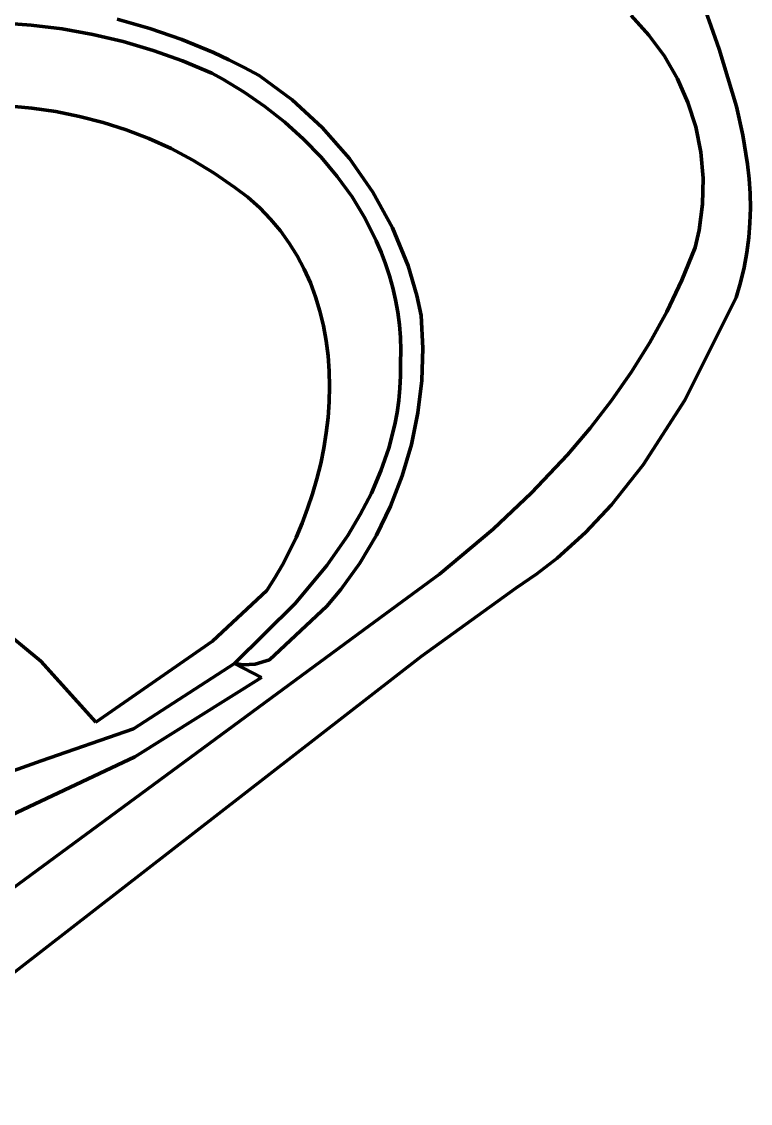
# Model space of a CAD drawing. Header units: millimetres. Extents: x 0 to 11.1, y 0 to 17.3.
# Drawn here: x 5.255 to 5.691, y 2.335 to 2.982 of the extents above; entities that cross this region are included whole.
import ezdxf

# ---------------------------------------------------------------- set-up
doc = ezdxf.new("R2010")
doc.units = ezdxf.units.MM
doc.layers.add('color#010101ff', color=7, linetype='CONTINUOUS', lineweight=100)
doc.layers.add('color#ffffffff', color=7, linetype='CONTINUOUS', lineweight=100)

msp = doc.modelspace()

# ---------------------------------------------------------------- linework, layer by layer
at = {"layer": 'color#010101ff'}
for p, q in [((5.63932, 3.05898), (5.67214, 2.96601)), ((5.31201, 2.9839), (5.33155, 2.97842)), ((5.63013, 2.97442), (5.61956, 2.98614)), ((5.26052, 2.98041), (5.24198, 2.98175)), ((5.27898, 2.97811), (5.26052, 2.98041)), ((5.29731, 2.97483), (5.27898, 2.97811)), ((5.33155, 2.97842), (5.35074, 2.97179)), ((5.31547, 2.97056), (5.29731, 2.97483)), ((5.33342, 2.96527), (5.31547, 2.97056)), ((5.35074, 2.97179), (5.36953, 2.96402)), ((5.63933, 2.96176), (5.63013, 2.97442)), ((5.35113, 2.95895), (5.33342, 2.96527)), ((5.36953, 2.96402), (5.37875, 2.9597)), ((5.67214, 2.96601), (5.68243, 2.9318)), ((5.36857, 2.95157), (5.35113, 2.95895)), ((5.37875, 2.9597), (5.38785, 2.95509)), ((5.64709, 2.9483), (5.63933, 2.96176)), ((5.37513, 2.94805), (5.36857, 2.95157)), ((5.38785, 2.95509), (5.39682, 2.95018)), ((5.38798, 2.94035), (5.37513, 2.94805)), ((5.39682, 2.95018), (5.41662, 2.93568)), ((5.65335, 2.93415), (5.64709, 2.9483)), ((5.40037, 2.93179), (5.38798, 2.94035)), ((5.24644, 2.9322), (5.26091, 2.93081)), ((5.41222, 2.9224), (5.40037, 2.93179)), ((5.41662, 2.93568), (5.43469, 2.91909)), ((5.65806, 2.91946), (5.65335, 2.93415)), ((5.68243, 2.9318), (5.68634, 2.91456)), ((5.26091, 2.93081), (5.27527, 2.92868)), ((5.27527, 2.92868), (5.28948, 2.92581)), ((5.28948, 2.92581), (5.30351, 2.92217)), ((5.30351, 2.92217), (5.31734, 2.91775)), ((5.42345, 2.91224), (5.41222, 2.9224)), ((5.43469, 2.91909), (5.45086, 2.90065)), ((5.66115, 2.90434), (5.65806, 2.91946)), ((5.31734, 2.91775), (5.33093, 2.91254)), ((5.33093, 2.91254), (5.34426, 2.90651)), ((5.43395, 2.90136), (5.42345, 2.91224)), ((5.68634, 2.91456), (5.68913, 2.89722)), ((5.34426, 2.90651), (5.3573, 2.89965)), ((5.3573, 2.89965), (5.37002, 2.89193)), ((5.44365, 2.8898), (5.43395, 2.90136)), ((5.45086, 2.90065), (5.46492, 2.88057)), ((5.66256, 2.88893), (5.66115, 2.90434)), ((5.68913, 2.89722), (5.69005, 2.8885)), ((5.37002, 2.89193), (5.38238, 2.88336)), ((5.45245, 2.87759), (5.44365, 2.8898)), ((5.66224, 2.87336), (5.66256, 2.88893)), ((5.69005, 2.8885), (5.69061, 2.87975)), ((5.38238, 2.88336), (5.39011, 2.87742)), ((5.46492, 2.88057), (5.47671, 2.85907)), ((5.69061, 2.87975), (5.69078, 2.87097)), ((5.39011, 2.87742), (5.39721, 2.87109)), ((5.46026, 2.8648), (5.45245, 2.87759)), ((5.66012, 2.85775), (5.66224, 2.87336)), ((5.39721, 2.87109), (5.40371, 2.86439)), ((5.69078, 2.87097), (5.69054, 2.86216)), ((5.40371, 2.86439), (5.40962, 2.85734)), ((5.467, 2.85146), (5.46026, 2.8648)), ((5.69054, 2.86216), (5.68987, 2.85331)), ((5.40962, 2.85734), (5.41494, 2.84998)), ((5.47671, 2.85907), (5.48602, 2.83638)), ((5.65768, 2.84739), (5.66012, 2.85775)), ((5.41494, 2.84998), (5.41969, 2.84232)), ((5.46994, 2.8446), (5.467, 2.85146)), ((5.65385, 2.83752), (5.65768, 2.84739)), ((5.68987, 2.85331), (5.68873, 2.84442)), ((5.41969, 2.84232), (5.42389, 2.83439)), ((5.47258, 2.83762), (5.46994, 2.8446)), ((5.68873, 2.84442), (5.6871, 2.8355)), ((5.42389, 2.83439), (5.42755, 2.82621)), ((5.4749, 2.83053), (5.47258, 2.83762)), ((5.48602, 2.83638), (5.49128, 2.81872)), ((5.64974, 2.82782), (5.65385, 2.83752)), ((5.6871, 2.8355), (5.68496, 2.82653)), ((5.4769, 2.82333), (5.4749, 2.83053)), ((5.64071, 2.8089), (5.64974, 2.82782)), ((5.42755, 2.82621), (5.43067, 2.81782)), ((5.47857, 2.81602), (5.4769, 2.82333)), ((5.68496, 2.82653), (5.68226, 2.81752)), ((5.43067, 2.81782), (5.43328, 2.80923)), ((5.47989, 2.80862), (5.47857, 2.81602)), ((5.49128, 2.81872), (5.49391, 2.80669)), ((5.68226, 2.81752), (5.65158, 2.7561)), ((5.43328, 2.80923), (5.43538, 2.80047)), ((5.48085, 2.80113), (5.47989, 2.80862)), ((5.63064, 2.7906), (5.64071, 2.8089)), ((5.49391, 2.80669), (5.49491, 2.78727)), ((5.43538, 2.80047), (5.437, 2.79157)), ((5.48144, 2.79355), (5.48085, 2.80113)), ((5.437, 2.79157), (5.43813, 2.78254)), ((5.48165, 2.7859), (5.48144, 2.79355)), ((5.61961, 2.77292), (5.63064, 2.7906)), ((5.43813, 2.78254), (5.43879, 2.77342)), ((5.48148, 2.77817), (5.48165, 2.7859)), ((5.49491, 2.78727), (5.49423, 2.76784)), ((5.48147, 2.77064), (5.48148, 2.77817)), ((5.43879, 2.77342), (5.43901, 2.76424)), ((5.48111, 2.76321), (5.48147, 2.77064)), ((5.60768, 2.75583), (5.61961, 2.77292)), ((5.43901, 2.76424), (5.43878, 2.755)), ((5.48041, 2.75587), (5.48111, 2.76321)), ((5.49423, 2.76784), (5.49193, 2.74855)), ((5.43878, 2.755), (5.43812, 2.74575)), ((5.47938, 2.74862), (5.48041, 2.75587)), ((5.59493, 2.73934), (5.60768, 2.75583)), ((5.65158, 2.7561), (5.6267, 2.71741)), ((5.43812, 2.74575), (5.43705, 2.7365)), ((5.47804, 2.74147), (5.47938, 2.74862)), ((5.49193, 2.74855), (5.48802, 2.72952)), ((5.47446, 2.72745), (5.47804, 2.74147)), ((5.58141, 2.72343), (5.59493, 2.73934)), ((5.43705, 2.7365), (5.43558, 2.72729)), ((5.43558, 2.72729), (5.43371, 2.71812)), ((5.46976, 2.7138), (5.47446, 2.72745)), ((5.48802, 2.72952), (5.48254, 2.71087)), ((5.43371, 2.71812), (5.43147, 2.70904)), ((5.55987, 2.7006), (5.58141, 2.72343)), ((5.46403, 2.70054), (5.46976, 2.7138)), ((5.6267, 2.71741), (5.60772, 2.6935)), ((5.43147, 2.70904), (5.42887, 2.70006)), ((5.48254, 2.71087), (5.47553, 2.69275)), ((5.42887, 2.70006), (5.42591, 2.69122)), ((5.45738, 2.68766), (5.46403, 2.70054)), ((5.537, 2.679), (5.55987, 2.7006)), ((5.47553, 2.69275), (5.46703, 2.67528)), ((5.60772, 2.6935), (5.59209, 2.67687)), ((5.42591, 2.69122), (5.42262, 2.68253)), ((5.4499, 2.67517), (5.45738, 2.68766)), ((5.42262, 2.68253), (5.419, 2.67402)), ((5.50484, 2.65202), (5.537, 2.679)), ((5.419, 2.67402), (5.41507, 2.66571)), ((5.43732, 2.65715), (5.4499, 2.67517)), ((5.46703, 2.67528), (5.45706, 2.65858)), ((5.59209, 2.67687), (5.57515, 2.66157)), ((5.41507, 2.66571), (5.41084, 2.65763)), ((5.57515, 2.66157), (5.56308, 2.6522)), ((5.41084, 2.65763), (5.40632, 2.64981)), ((5.41852, 2.63449), (5.43732, 2.65715)), ((5.45706, 2.65858), (5.44567, 2.6428)), ((5.40632, 2.64981), (5.40153, 2.64227)), ((5.46273, 2.62108), (5.50484, 2.65202)), ((5.56308, 2.6522), (5.55038, 2.64356)), ((5.40153, 2.64227), (5.36904, 2.61189)), ((5.44567, 2.6428), (5.4373, 2.63285)), ((5.55038, 2.64356), (5.49376, 2.60278)), ((5.3822, 2.59864), (5.41852, 2.63449)), ((5.2662, 2.60005), (5.22835, 2.63113)), ((5.4373, 2.63285), (5.40319, 2.60083)), ((5.10194, 2.35568), (5.46273, 2.62108)), ((5.36904, 2.61189), (5.29929, 2.5634)), ((5.49376, 2.60278), (5.14947, 2.33547)), ((5.29929, 2.5634), (5.2662, 2.60005)), ((5.32177, 2.55957), (5.3822, 2.59864)), ((5.38735, 2.59784), (5.3822, 2.59864)), ((5.3822, 2.59864), (5.39832, 2.5901)), ((5.39452, 2.59812), (5.38735, 2.59784)), ((5.40319, 2.60083), (5.39452, 2.59812)), ((5.39832, 2.5901), (5.32245, 2.54278)), ((5.26653, 2.54043), (5.32177, 2.55957)), ((5.32245, 2.54278), (5.23356, 2.5009)), ((5.16756, 2.50496), (5.26653, 2.54043))]:
    msp.add_line(p, q, dxfattribs=at)
at = {"layer": 'color#ffffffff'}
for p, q in [((5.67214, 2.96601), (5.63932, 3.05898)), ((5.33155, 2.97842), (5.31201, 2.9839)), ((5.61956, 2.98614), (5.63013, 2.97442)), ((5.24198, 2.98175), (5.26052, 2.98041)), ((5.26052, 2.98041), (5.27898, 2.97811)), ((5.27898, 2.97811), (5.29731, 2.97483)), ((5.35074, 2.97179), (5.33155, 2.97842)), ((5.29731, 2.97483), (5.31547, 2.97056)), ((5.31547, 2.97056), (5.33342, 2.96527)), ((5.36953, 2.96402), (5.35074, 2.97179)), ((5.63013, 2.97442), (5.63933, 2.96176)), ((5.33342, 2.96527), (5.35113, 2.95895)), ((5.37875, 2.9597), (5.36953, 2.96402)), ((5.68243, 2.9318), (5.67214, 2.96601)), ((5.35113, 2.95895), (5.36857, 2.95157)), ((5.38785, 2.95509), (5.37875, 2.9597)), ((5.63933, 2.96176), (5.64709, 2.9483)), ((5.36857, 2.95157), (5.37513, 2.94805)), ((5.39682, 2.95018), (5.38785, 2.95509)), ((5.37513, 2.94805), (5.38798, 2.94035)), ((5.41662, 2.93568), (5.39682, 2.95018)), ((5.64709, 2.9483), (5.65335, 2.93415)), ((5.38798, 2.94035), (5.40037, 2.93179)), ((5.26091, 2.93081), (5.24644, 2.9322)), ((5.40037, 2.93179), (5.41222, 2.9224)), ((5.43469, 2.91909), (5.41662, 2.93568)), ((5.65335, 2.93415), (5.65806, 2.91946)), ((5.68634, 2.91456), (5.68243, 2.9318)), ((5.27527, 2.92868), (5.26091, 2.93081)), ((5.28948, 2.92581), (5.27527, 2.92868)), ((5.30351, 2.92217), (5.28948, 2.92581)), ((5.31734, 2.91775), (5.30351, 2.92217)), ((5.41222, 2.9224), (5.42345, 2.91224)), ((5.45086, 2.90065), (5.43469, 2.91909)), ((5.65806, 2.91946), (5.66115, 2.90434)), ((5.33093, 2.91254), (5.31734, 2.91775)), ((5.34426, 2.90651), (5.33093, 2.91254)), ((5.42345, 2.91224), (5.43395, 2.90136)), ((5.68913, 2.89722), (5.68634, 2.91456)), ((5.3573, 2.89965), (5.34426, 2.90651)), ((5.37002, 2.89193), (5.3573, 2.89965)), ((5.43395, 2.90136), (5.44365, 2.8898)), ((5.46492, 2.88057), (5.45086, 2.90065)), ((5.66115, 2.90434), (5.66256, 2.88893)), ((5.69005, 2.8885), (5.68913, 2.89722)), ((5.38238, 2.88336), (5.37002, 2.89193)), ((5.44365, 2.8898), (5.45245, 2.87759)), ((5.66256, 2.88893), (5.66224, 2.87336)), ((5.69061, 2.87975), (5.69005, 2.8885)), ((5.39011, 2.87742), (5.38238, 2.88336)), ((5.47671, 2.85907), (5.46492, 2.88057)), ((5.69078, 2.87097), (5.69061, 2.87975)), ((5.39721, 2.87109), (5.39011, 2.87742)), ((5.45245, 2.87759), (5.46026, 2.8648)), ((5.66224, 2.87336), (5.66012, 2.85775)), ((5.40371, 2.86439), (5.39721, 2.87109)), ((5.69054, 2.86216), (5.69078, 2.87097)), ((5.40962, 2.85734), (5.40371, 2.86439)), ((5.46026, 2.8648), (5.467, 2.85146)), ((5.68987, 2.85331), (5.69054, 2.86216)), ((5.41494, 2.84998), (5.40962, 2.85734)), ((5.48602, 2.83638), (5.47671, 2.85907)), ((5.66012, 2.85775), (5.65768, 2.84739)), ((5.41969, 2.84232), (5.41494, 2.84998)), ((5.467, 2.85146), (5.46994, 2.8446)), ((5.65768, 2.84739), (5.65385, 2.83752)), ((5.68873, 2.84442), (5.68987, 2.85331)), ((5.42389, 2.83439), (5.41969, 2.84232)), ((5.46994, 2.8446), (5.47258, 2.83762)), ((5.6871, 2.8355), (5.68873, 2.84442)), ((5.42755, 2.82621), (5.42389, 2.83439)), ((5.47258, 2.83762), (5.4749, 2.83053)), ((5.49128, 2.81872), (5.48602, 2.83638)), ((5.65385, 2.83752), (5.64974, 2.82782)), ((5.68496, 2.82653), (5.6871, 2.8355)), ((5.4749, 2.83053), (5.4769, 2.82333)), ((5.64974, 2.82782), (5.64071, 2.8089)), ((5.43067, 2.81782), (5.42755, 2.82621)), ((5.4769, 2.82333), (5.47857, 2.81602)), ((5.68226, 2.81752), (5.68496, 2.82653)), ((5.43328, 2.80923), (5.43067, 2.81782)), ((5.47857, 2.81602), (5.47989, 2.80862)), ((5.49391, 2.80669), (5.49128, 2.81872)), ((5.65158, 2.7561), (5.68226, 2.81752)), ((5.43538, 2.80047), (5.43328, 2.80923)), ((5.47989, 2.80862), (5.48085, 2.80113)), ((5.64071, 2.8089), (5.63064, 2.7906)), ((5.49491, 2.78727), (5.49391, 2.80669)), ((5.437, 2.79157), (5.43538, 2.80047)), ((5.48085, 2.80113), (5.48144, 2.79355)), ((5.43813, 2.78254), (5.437, 2.79157)), ((5.48144, 2.79355), (5.48165, 2.7859)), ((5.63064, 2.7906), (5.61961, 2.77292)), ((5.43879, 2.77342), (5.43813, 2.78254)), ((5.48165, 2.7859), (5.48148, 2.77817)), ((5.49423, 2.76784), (5.49491, 2.78727)), ((5.48148, 2.77817), (5.48147, 2.77064)), ((5.43901, 2.76424), (5.43879, 2.77342)), ((5.48147, 2.77064), (5.48111, 2.76321)), ((5.61961, 2.77292), (5.60768, 2.75583)), ((5.43878, 2.755), (5.43901, 2.76424)), ((5.48111, 2.76321), (5.48041, 2.75587)), ((5.49193, 2.74855), (5.49423, 2.76784)), ((5.43812, 2.74575), (5.43878, 2.755)), ((5.48041, 2.75587), (5.47938, 2.74862)), ((5.60768, 2.75583), (5.59493, 2.73934)), ((5.6267, 2.71741), (5.65158, 2.7561)), ((5.43705, 2.7365), (5.43812, 2.74575)), ((5.47938, 2.74862), (5.47804, 2.74147)), ((5.48802, 2.72952), (5.49193, 2.74855)), ((5.47804, 2.74147), (5.47446, 2.72745)), ((5.59493, 2.73934), (5.58141, 2.72343)), ((5.43558, 2.72729), (5.43705, 2.7365)), ((5.43371, 2.71812), (5.43558, 2.72729)), ((5.47446, 2.72745), (5.46976, 2.7138)), ((5.48254, 2.71087), (5.48802, 2.72952)), ((5.43147, 2.70904), (5.43371, 2.71812)), ((5.58141, 2.72343), (5.55987, 2.7006)), ((5.46976, 2.7138), (5.46403, 2.70054)), ((5.60772, 2.6935), (5.6267, 2.71741)), ((5.42887, 2.70006), (5.43147, 2.70904)), ((5.47553, 2.69275), (5.48254, 2.71087)), ((5.42591, 2.69122), (5.42887, 2.70006)), ((5.46403, 2.70054), (5.45738, 2.68766)), ((5.55987, 2.7006), (5.537, 2.679)), ((5.46703, 2.67528), (5.47553, 2.69275)), ((5.59209, 2.67687), (5.60772, 2.6935)), ((5.42262, 2.68253), (5.42591, 2.69122)), ((5.45738, 2.68766), (5.4499, 2.67517)), ((5.419, 2.67402), (5.42262, 2.68253)), ((5.537, 2.679), (5.50484, 2.65202)), ((5.41507, 2.66571), (5.419, 2.67402)), ((5.4499, 2.67517), (5.43732, 2.65715)), ((5.45706, 2.65858), (5.46703, 2.67528)), ((5.57515, 2.66157), (5.59209, 2.67687)), ((5.41084, 2.65763), (5.41507, 2.66571)), ((5.56308, 2.6522), (5.57515, 2.66157)), ((5.40632, 2.64981), (5.41084, 2.65763)), ((5.43732, 2.65715), (5.41852, 2.63449)), ((5.44567, 2.6428), (5.45706, 2.65858)), ((5.40153, 2.64227), (5.40632, 2.64981)), ((5.50484, 2.65202), (5.46273, 2.62108)), ((5.55038, 2.64356), (5.56308, 2.6522)), ((5.36904, 2.61189), (5.40153, 2.64227)), ((5.4373, 2.63285), (5.44567, 2.6428)), ((5.49376, 2.60278), (5.55038, 2.64356)), ((5.41852, 2.63449), (5.3822, 2.59864)), ((5.22835, 2.63113), (5.2662, 2.60005)), ((5.40319, 2.60083), (5.4373, 2.63285)), ((5.46273, 2.62108), (5.10194, 2.35568)), ((5.29929, 2.5634), (5.36904, 2.61189)), ((5.14947, 2.33547), (5.49376, 2.60278)), ((5.2662, 2.60005), (5.29929, 2.5634)), ((5.3822, 2.59864), (5.32177, 2.55957)), ((5.39832, 2.5901), (5.3822, 2.59864)), ((5.3822, 2.59864), (5.38735, 2.59784)), ((5.38735, 2.59784), (5.39452, 2.59812)), ((5.39452, 2.59812), (5.40319, 2.60083)), ((5.32245, 2.54278), (5.39832, 2.5901)), ((5.32177, 2.55957), (5.26653, 2.54043)), ((5.23356, 2.5009), (5.32245, 2.54278)), ((5.26653, 2.54043), (5.16756, 2.50496))]:
    msp.add_line(p, q, dxfattribs=at)

doc.saveas('drawing.dxf')
